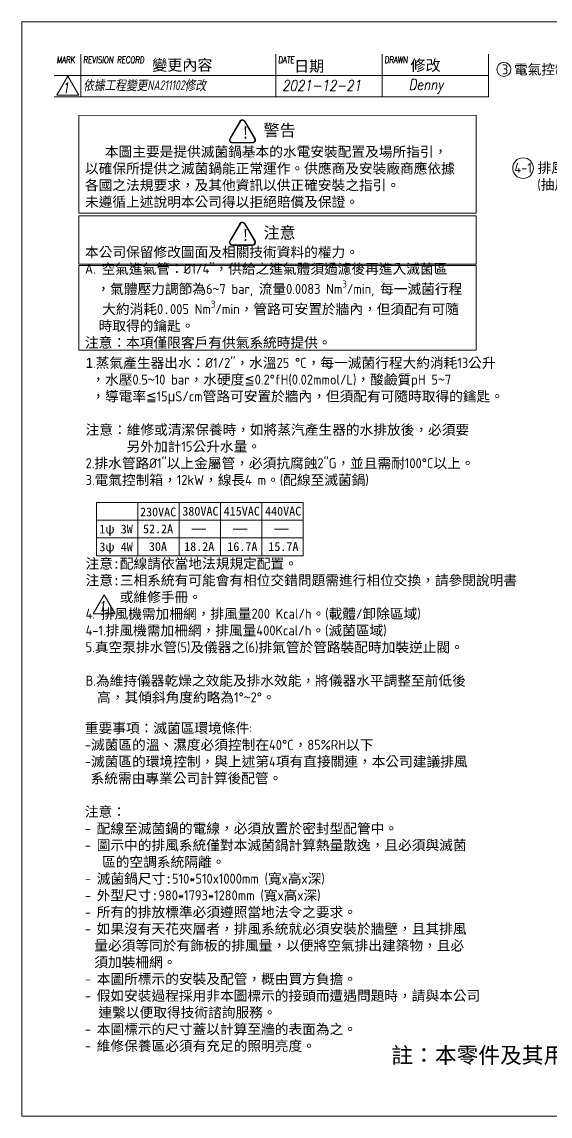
# Model space of a CAD drawing. Header units: millimetres. Extents: x -7990 to 27687, y 79 to 15902.
# Drawn here: x 14502 to 18973, y 79 to 9349 of the extents above; entities that cross this region are included whole.
import ezdxf

# ---------------------------------------------------------------- set-up
doc = ezdxf.new("R2010")
doc.units = ezdxf.units.MM
doc.header["$MEASUREMENT"] = 0
doc.layers.get('0').update_dxf_attribs({"lineweight": 25})
for name, color, linetype, lineweight in [('D', 3, 'Continuous', 13), ('F', 7, 'Continuous', 15), ('T', 4, 'Continuous', 15)]:
    doc.layers.add(name, color=color, linetype=linetype, lineweight=lineweight)
doc.styles.get("Standard").update_dxf_attribs({"font": 'KAIU.TTF'})
doc.styles.add('STU25', font='isocp2.shx')
doc.styles.add('Text', font='romans.shx', dxfattribs={"width": 0.8, "oblique": 10})

msp = doc.modelspace()

# ---------------------------------------------------------------- hatches: boundary and pattern name
at = {"layer": 'D'}
h = msp.add_hatch(color=11, dxfattribs=at)
edge = h.paths.add_edge_path()
edge.add_line((16346.997, 8508.851), (16261.638, 8361.004))
edge.add_arc((16283.289, 8348.504), 25, 149.9999999, 270)
edge.add_line((16283.289, 8323.504), (16454.007, 8323.504))
edge.add_arc((16454.007, 8348.504), 25, 270, 389.9999999)
edge.add_line((16475.657, 8361.004), (16390.298, 8508.851))
edge.add_arc((16368.648, 8496.351), 25, 30, 150)
edge = h.paths.add_edge_path(flags=16)
edge.add_arc((16368.648, 8496.351), 20, 30, 150)
edge.add_line((16351.327, 8506.351), (16265.968, 8358.504))
edge.add_arc((16283.289, 8348.504), 20, 149.9999999, 270)
edge.add_line((16283.289, 8328.504), (16454.007, 8328.504))
edge.add_arc((16454.007, 8348.504), 20, 270, 389.9999999)
edge.add_line((16471.327, 8358.504), (16385.968, 8506.351))
h = msp.add_hatch(color=11, dxfattribs=at)
edge = h.paths.add_edge_path()
edge.add_ellipse((16283.289, 7480.779), major_axis=(25, 0), ratio=1, start_angle=149.9999999, end_angle=270)
edge.add_line((16283.289, 7455.779), (16454.007, 7455.779))
edge.add_ellipse((16454.007, 7480.779), major_axis=(25, 0), ratio=1, start_angle=270, end_angle=389.9999999)
edge.add_line((16475.657, 7493.279), (16390.298, 7641.125))
edge.add_ellipse((16368.648, 7628.625), major_axis=(25, 0), ratio=1, start_angle=30, end_angle=150)
edge.add_line((16346.997, 7641.125), (16261.638, 7493.279))
edge = h.paths.add_edge_path(flags=16)
edge.add_ellipse((16283.289, 7480.779), major_axis=(20, 0), ratio=1, start_angle=149.9999999, end_angle=270)
edge.add_line((16283.289, 7460.779), (16454.007, 7460.779))
edge.add_ellipse((16454.007, 7480.779), major_axis=(20, 0), ratio=1, start_angle=270, end_angle=389.9999999)
edge.add_line((16471.327, 7490.779), (16385.968, 7638.625))
edge.add_ellipse((16368.648, 7628.625), major_axis=(20, 0), ratio=1, start_angle=30, end_angle=150)
edge.add_line((16351.327, 7638.625), (16265.968, 7490.779))

# ---------------------------------------------------------------- linework, layer by layer
at = {"layer": 'D', "color": 11}
for p, q in [((16346.997, 8508.851), (16261.638, 8361.004)), ((16351.327, 8506.351), (16265.968, 8358.504)), ((16385.968, 8506.351), (16471.327, 8358.504)), ((16390.298, 8508.851), (16475.657, 8361.004)), ((16283.289, 8328.504), (16454.007, 8328.504)), ((16283.289, 8323.504), (16454.007, 8323.504)), ((16346.997, 7641.125), (16261.638, 7493.279)), ((16351.327, 7638.625), (16265.968, 7490.779)), ((16385.968, 7638.625), (16471.327, 7490.779)), ((16390.298, 7641.125), (16475.657, 7493.279)), ((16283.289, 7460.779), (16454.007, 7460.779)), ((16283.289, 7455.779), (16454.007, 7455.779)), ((15940.129, 5052.246), (16059.811, 5052.246)), ((16290.129, 5052.246), (16409.811, 5052.246)), ((16640.129, 5052.246), (16759.811, 5052.246))]:
    msp.add_line(p, q, dxfattribs=at)
at = {"layer": 'D'}
for p, q in [((15133.854, 5277.246), (15133.854, 4827.246)), ((15133.854, 5277.246), (16883.854, 5277.246)), ((15483.854, 5277.246), (15483.854, 4827.246)), ((15833.854, 5277.246), (15833.854, 4827.246)), ((16183.854, 5277.246), (16183.854, 4827.246)), ((16533.854, 5277.246), (16533.854, 4827.246)), ((16883.854, 5277.246), (16883.854, 4827.246)), ((15133.854, 5127.246), (16883.854, 5127.246)), ((15133.854, 4977.246), (16883.854, 4977.246)), ((15133.854, 4827.246), (16883.854, 4827.246))]:
    msp.add_line(p, q, dxfattribs=at)
at = {"layer": 'D', "color": 11}
for points in [[(14985.403, 8557.615), (18348.053, 8558.434), (18348.053, 7728.928), (14985.403, 7728.928)], [(14985.403, 7705.451), (18348.053, 7705.451), (18348.053, 7296.389), (14985.403, 7296.389)], [(14985.403, 7284.233), (18348.053, 7284.233), (18348.053, 6568.923), (14985.403, 6568.923)]]:
    msp.add_lwpolyline(points, close=True, dxfattribs=at)
at = {"layer": 'D'}
for centre, radius in [((18581.469, 8946.423), 60), ((18743.806, 8110.483), 87.5)]:
    msp.add_circle(centre, radius, dxfattribs=at)
at = {"layer": 'D', "color": 11}
for centre, radius, start, end in [((16368.648, 8496.351), 25, 30, 150), ((16368.648, 8496.351), 20, 30, 150), ((16283.289, 8348.504), 25, 149.9999999, 270), ((16283.289, 8348.504), 20, 149.9999999, 270), ((16454.007, 8348.504), 25, 270, 29.9999999), ((16454.007, 8348.504), 20, 270, 29.9999999), ((16368.648, 7628.625), 25, 30, 150), ((16368.648, 7628.625), 20, 30, 150), ((16283.289, 7480.779), 25, 149.9999999, 270), ((16283.289, 7480.779), 20, 149.9999999, 270), ((16454.007, 7480.779), 25, 270, 29.9999999), ((16454.007, 7480.779), 20, 270, 29.9999999)]:
    msp.add_arc(centre, radius, start, end, dxfattribs=at)
at = {"layer": 'F', "color": 7}
for p, q in [((15001.185, 9075.38), (15001.185, 8715.38)), ((16651.334, 8715.38), (16651.334, 9075.38)), ((17551.334, 8715.38), (17551.334, 9075.38)), ((18451.334, 8715.38), (18451.334, 9075.38)), ((18451.334, 8895.38), (14776.185, 8895.38)), ((14776.185, 8715.38), (18451.334, 8715.38))]:
    msp.add_line(p, q, dxfattribs=at)
at = {"layer": 'F'}
msp.add_line((18451.334, 9075.38), (18451.334, 8715.38), dxfattribs=at)
at = {"layer": 'F', "color": 6}
msp.add_lwpolyline([(14502.163, 9349.401), (14502.163, 79.401), (27687.163, 79.401), (27687.163, 9349.401)], close=True, dxfattribs=at)
msp.add_lwpolyline([(14502.163, 9349.401), (14502.163, 79.401), (27687.163, 79.401), (27687.163, 9349.401)], close=True, dxfattribs=at)
at = {"layer": 'F', "color": 7}
for points in [[(14890.401, 8889.711), (14796.91, 8727.78), (14983.891, 8727.78)], [(15197.63, 4496.708), (15104.139, 4334.777), (15291.121, 4334.777)]]:
    msp.add_lwpolyline(points, close=True, dxfattribs=at)

# ---------------------------------------------------------------- texts
at = {"lineweight": -3}
for s, p in [('變更內容', (15605.519, 8936.595)), ('日期', (16805.68, 8927.696)), ('修改', (17791.158, 8934.816))]:
    msp.add_text(s, height=93.4085, dxfattribs=at).set_placement(p)
at = {"insert": (17628.522, 663.206), "char_height": 135.00867, "attachment_point": 1, "style": 'STU25'}
msp.add_mtext('{\\f標楷體|b0|i0|c136|p65;註：本零件及其用料均須符合}RoHS{\\f標楷體|b0|i0|c136|p65;指令。}', dxfattribs=at)
at = {"layer": 'D', "char_height": 85, "attachment_point": 1, "style": 'STU25'}
for s, insert in [('3 {\\f標楷體|b0|i0|c136|p65;電氣控制箱}', (18564.572, 8989.066)), ('4-1 {\\f標楷體|b0|i0|c136|p65;排風機\\P}    ({\\f標楷體|b0|i0|c136|p65;抽風機})', (18670.647, 8155.033))]:
    msp.add_mtext(s, dxfattribs=dict(at, insert=insert))
at = {"layer": 'D', "color": 11, "attachment_point": 1, "style": 'STU25'}
for s, insert, char_height in [('{\\f標楷體|b0|i0|c136|p65;!}', (16360.337, 8461.621), 100), ('{\\f標楷體|b0|i0|c136|p65;警告}', (16546.85, 8480.989), 100), ('\\A1;\\P  {\\f????|b0|i0|c0|p54;  \\H0.2353x; \\f標楷體|b0|i0|c136|p65;\\H4.25x;本圖主要是提供滅菌鍋基本的水電安裝配置及場所指引，\\P以確保所提供之滅菌鍋能正常運作。供應商及安裝廠商應依據\\P各國之法規要求，及其他資訊以供正確安裝之指引。\\P未遵循上述說明本公司得以拒絕賠償及保證。\\P\\P\\P本公司保留修改圖面及相關技術資料的權力。\\P}A. {\\f標楷體|b0|i0|c136|p65;空氣進氣管：}%%c1/4"{\\f標楷體|b0|i0|c136|p65;，供給之進氣體須過濾後再進入滅菌區\\P}  {\\f標楷體|b0|i0|c136|p65;，氣體壓力調節為}6{\\f標楷體|b0|i0|c136|p65;~}7 bar, {\\f標楷體|b0|i0|c136|p65;流量}0.0083 Nm{\\H0.7x;\\S3^ ;}/min, {\\f標楷體|b0|i0|c136|p65;每一滅菌行程\\P}   {\\f標楷體|b0|i0|c136|p65;大約消耗}0{\\f標楷體|b0|i0|c136|p65;.}005 Nm{\\H0.7x;\\S3^ ;}/min{\\f標楷體|b0|i0|c136|p65;，管路可安置於牆內，但須配有可隨\\P  時取得的鑰匙。\\P注意：本項僅限客戶有供氣系統時提供。}', (15036.094, 8433.694), 85), ('{\\f標楷體|b0|i0|c136|p65;注意}', (16546.85, 7613.264), 100), ('{\\f標楷體|b0|i0|c136|p65;!}', (16360.337, 7593.895), 100), ('{\\f????|b0|i0|c0|p54;1}.{\\f標楷體|b0|i0|c136|p65;蒸氣產生器出水：}%%C1/2"{\\f標楷體|b0|i0|c136|p65;，水溫}25 %%DC{\\f標楷體|b0|i0|c136|p65;，每一滅菌行程大約消耗}13{\\f標楷體|b0|i0|c136|p65;公升}\\P {\\f標楷體|b0|i0|c136|p65;，水壓}0.5{\\f標楷體|b0|i0|c136|p65;~}10 bar{\\f標楷體|b0|i0|c136|p65;，水硬度\\f新細明體|b0|i0|c136|p18;≦}0.2%%DfH(0.02mmol/L){\\f標楷體|b0|i0|c136|p65;，酸鹼質}pH 5{\\f標楷體|b0|i0|c136|p65;~}7\\P {\\f標楷體|b0|i0|c136|p65;，導電率\\f新細明體|b0|i0|c136|p18;≦}15{\\f新細明體|b0|i0|c136|p16;μ}S/cm{\\f標楷體|b0|i0|c136|p65;管路可安置於牆內，但須配有可隨時取得的鑰匙。\\P\\P注意：維修或清潔保養時，如將蒸汽產生器的水排放後，必須要\\P      另外加計}15{\\f標楷體|b0|i0|c136|p65;公升水量。}\\P2.{\\f標楷體|b0|i0|c136|p65;排水管路}%%C1"{\\f標楷體|b0|i0|c136|p65;以上金屬管，必須抗腐蝕}2"G{\\f標楷體|b0|i0|c136|p65;，並且需耐}100%%DC{\\f標楷體|b0|i0|c136|p65;以上。} \\P3.{\\f標楷體|b0|i0|c136|p65;電氣控制箱，}12kW{\\f標楷體|b0|i0|c136|p65;，線長}4 m{\\f標楷體|b0|i0|c136|p65;。}({\\f標楷體|b0|i0|c136|p65;配線至滅菌鍋})\\P\\P\\P\\P\\P{\\f標楷體|b0|i0|c136|p65;注意:配線請依當地法規規定配置。\\P\\fDFKai-SB|b0|i0|c136|p65;注意:三相系統有可能會有相位交錯問題需進行相位交換，請參閱說明書\\P     或維修手冊。}\\P4. {\\f標楷體|b0|i0|c136|p65;排風機需加柵網，排風量}200 Kcal/h{\\f標楷體|b0|i0|c136|p65;。}({\\f標楷體|b0|i0|c136|p65;載體}/{\\f標楷體|b0|i0|c136|p65;卸除區域})\\P4-1.{\\f標楷體|b0|i0|c136|p65;排風機需加柵網，排風量}400Kcal/h{\\f標楷體|b0|i0|c136|p65;。}({\\f標楷體|b0|i0|c136|p65;滅菌區域})\\P5.{\\f標楷體|b0|i0|c136|p65;真空泵排水管}(5){\\f標楷體|b0|i0|c136|p65;及儀器之}(6){\\f標楷體|b0|i0|c136|p65;排氣管於管路裝配時加裝逆止閥。\\P}\\PB.{\\f標楷體|b0|i0|c136|p65;為維持儀器乾燥之效能及排水效能，將儀器水平調整至前低後}\\P  {\\f標楷體|b0|i0|c136|p65;高，其傾斜角度約略為}1%%D{\\f標楷體|b0|i0|c136|p65;~}2%%D{\\f標楷體|b0|i0|c136|p65;。}', (15041.369, 6503.292), 85), ('{\\f標楷體|b0|i0|c136|p65;230VAC}', (15502.097, 5235.296), 75), ('{\\f標楷體|b0|i0|c136|p65;380VAC}', (15859.981, 5241.481), 75), ('{\\f標楷體|b0|i0|c136|p65;415VAC}', (16209.981, 5241.481), 75), ('{\\f標楷體|b0|i0|c136|p65;440VAC}', (16559.981, 5241.481), 75), ('{\\f標楷體|b0|i0|c136|p65;1ψ 3W}', (15157.662, 5090.329), 75), ('{\\f標楷體|b0|i0|c136|p65;52.2A}', (15527.04, 5091.927), 75), ('{\\f標楷體|b0|i0|c136|p65;3ψ 4W}', (15157.662, 4939.257), 75), ('{\\f標楷體|b0|i0|c136|p65;30A}', (15577.038, 4941.927), 75), ('{\\f標楷體|b0|i0|c136|p65;18.2A}', (15875.353, 4941.927), 75), ('{\\f標楷體|b0|i0|c136|p65;16.7A}', (16240.516, 4941.927), 75), ('{\\f標楷體|b0|i0|c136|p65;15.7A}', (16587.647, 4941.927), 75), ('{\\f標楷體|b0|i0|c136|p65;重要事項：滅菌區環境條件}:\\P-{\\f標楷體|b0|i0|c136|p65;滅菌區的溫、濕度必須控制在}40%%DC{\\f標楷體|b0|i0|c136|p65;，}85%RH{\\f標楷體|b0|i0|c136|p65;以下\\P}-{\\f標楷體|b0|i0|c136|p65;滅菌區的環境控制，與上述第}4{\\f標楷體|b0|i0|c136|p65;項有直接關連，本公司建議排風\\P} {\\f標楷體|b0|i0|c136|p65;系統需由專業公司計算後配管。\\P\\P注意：\\P}- {\\f標楷體|b0|i0|c136|p65;配線至滅菌鍋的電線，必須放置於密封型配管中。\\P}- {\\f標楷體|b0|i0|c136|p65;圖示中的排風系統僅對本滅菌鍋計算熱量散逸，且必須與滅菌\\P}   {\\f標楷體|b0|i0|c136|p65;區的空調系統隔離。\\P}- {\\f標楷體|b0|i0|c136|p65;滅菌鍋尺寸:}510*510x1000mm ({\\f標楷體|b0|i0|c136|p65;寬}x{\\f標楷體|b0|i0|c136|p65;高}x{\\f標楷體|b0|i0|c136|p65;深})\\P- {\\f標楷體|b0|i0|c136|p65;外型尺寸:}980*1793*1280mm ({\\f標楷體|b0|i0|c136|p65;寬}x{\\f標楷體|b0|i0|c136|p65;高}x{\\f標楷體|b0|i0|c136|p65;深})\\P- {\\f標楷體|b0|i0|c136|p65;所有的排放標準必須遵照當地法令之要求。\\P}- {\\f標楷體|b0|i0|c136|p65;如果沒有天花夾層者，排風系統就必須安裝於牆壁，且其排風\\P} {\\f???|b0|i0|c0|p65; \\f標楷體|b0|i0|c136|p65;量必須等同於有飾板的排風量，以便將空氣排出建築物，且必\\P} {\\f???|b0|i0|c0|p65; \\f標楷體|b0|i0|c136|p65;須加裝柵網。\\P}- {\\f標楷體|b0|i0|c136|p65;本圖所標示的安裝及配管，概由買方負擔。\\P}- {\\f標楷體|b0|i0|c136|p65;假如安裝過程採用非本圖標示的接頭而遭遇問題時，請與本公司\\P  連繫以便取得技術諮詢服務。\\P}- {\\f標楷體|b0|i0|c136|p65;本圖標示的尺寸蓋以計算至牆的表面為之。\\P}- {\\f標楷體|b0|i0|c136|p65;維修保養區必須有充足的照明亮度。}', (15034.793, 3409.149), 85)]:
    msp.add_mtext(s, dxfattribs=dict(at, insert=insert, char_height=char_height))
at = {"layer": 'F', "color": 1, "lineweight": 15, "style": 'Text', "oblique": 5, "width": 0.8}
for s, p in [('MARK', (14796.087, 9001.08)), ('REVISION RECORD', (15021.087, 9001.08)), ('DATE', (16671.236, 9001.08)), ('DRAWN', (17571.236, 9001.08))]:
    msp.add_text(s, height=54, dxfattribs=at).set_placement(p)
at = {"layer": 'T', "lineweight": 20, "style": 'Text', "oblique": 10, "width": 0.8}
for s, height, p in [('1', 90, (14841.463, 8744.253)), ('2021-12-21', 92, (16705.187, 8764.345)), ('Denny', 92, (17776.348, 8772.608)), ('1', 90, (15148.692, 4351.25))]:
    msp.add_text(s, height=height, dxfattribs=at).set_placement(p)
at = {"layer": 'T', "linetype": 'Continuous', "lineweight": 20, "insert": (15022.148, 8854.229), "char_height": 82.79908, "attachment_point": 1, "style": 'Text'}
msp.add_mtext('{\\fDFKai-SB|b0|i0|c136|p65;依據工程變更\\Fisocp2.shx|c136;NA211102\\fDFKai-SB|b0|i0|c136|p65;修改}', dxfattribs=at)

doc.saveas('drawing.dxf')
